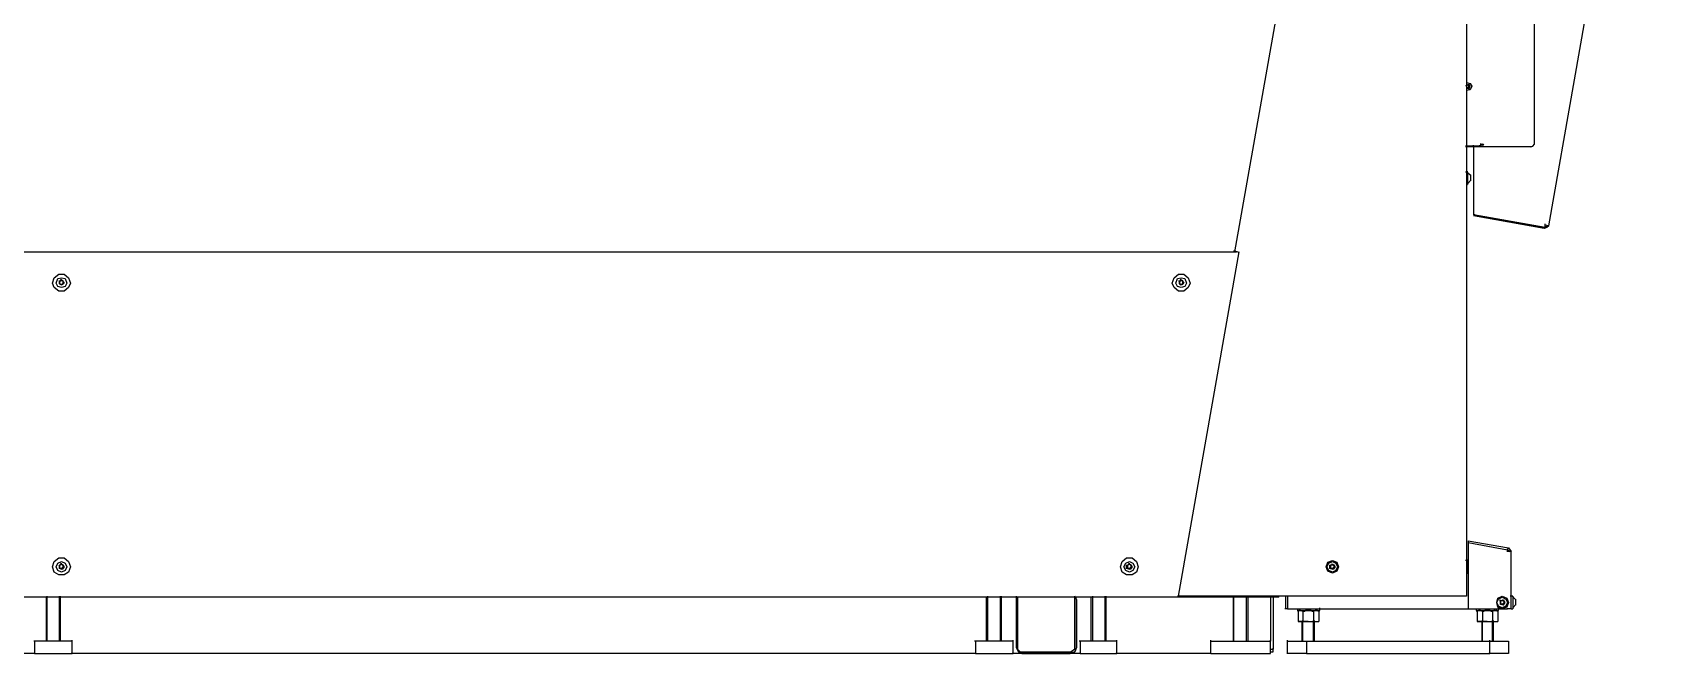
# Model space of a CAD drawing. Header units: inches. Extents: x 144 to 9879, y -166 to 6992.
# Drawn here: x 2398 to 4566, y 4601 to 5432 of the extents above; entities that cross this region are included whole.
import ezdxf

# ---------------------------------------------------------------- set-up
doc = ezdxf.new("R2010")
doc.units = ezdxf.units.IN
doc.header["$MEASUREMENT"] = 0

msp = doc.modelspace()

# ---------------------------------------------------------------- linework, layer by layer
at = {"color": 7}
for points in [[(4428.3, 5173.4), (4566.1, 5955.5)], [(4007.9, 5138.6), (4088.2, 5592.6)], [(4318.1, 5551.9), (4318.1, 4677.5)], [(4409.2, 5282.4), (4409.2, 5519.5)], [(4320.5, 5361.4), (4316.9, 5360.2)], [(4320.5, 5361.4), (4316.9, 5360.2)], [(4318.1, 5365), (4322.9, 5363.8), (4325.3, 5360.2)], [(4322.9, 5360.2), (4321.7, 5362.6), (4318.1, 5361.4)], [(4318.1, 5360.2), (4318.1, 5361.4)], [(4325.3, 5360.2), (4322.9, 5355.4), (4318.1, 5354.2)], [(4318.1, 5357.8), (4321.7, 5356.6), (4322.9, 5360.2)], [(4318.1, 5359), (4320.5, 5357.8)], [(4318.1, 5359), (4320.5, 5357.8)], [(4321.7, 5360.2), (4319.3, 5362.6)], [(4321.7, 5360.2), (4319.3, 5362.6)], [(4320.5, 5361.4), (4320.5, 5362.6)], [(4320.5, 5357.8), (4321.7, 5360.2)], [(4320.5, 5357.8), (4321.7, 5360.2)], [(4320.5, 5357.8), (4320.5, 5359)], [(4321.7, 5360.2), (4321.7, 5361.4)], [(4321.7, 5359), (4321.7, 5361.4)], [(4321.7, 5359), (4321.7, 5361.4)], [(4321.7, 5359), (4321.7, 5360.2)], [(4336.1, 5280), (4316.9, 5280)], [(4336.1, 5278.8), (4316.9, 5278.8)], [(4318.1, 5280), (4337.3, 5280)], [(4327.7, 5280), (4327.7, 5281.2)], [(4327.7, 5278.8), (4327.7, 5187.8)], [(4337.3, 5280), (4334.9, 5280)], [(4337.3, 5278.8), (4334.9, 5278.8)], [(4339.7, 5282.4), (4336.1, 5280)], [(4336.1, 5278.8), (4336.1, 5281.2)], [(4404.4, 5278.8), (4336.1, 5278.8)], [(4337.3, 5280), (4337.3, 5283.6)], [(4337.3, 5282.4), (4340.9, 5282.4)], [(4340.9, 5282.4), (4339.7, 5280), (4337.3, 5278.8)], [(4337.3, 5280), (4337.3, 5281.2)], [(4337.3, 5280), (4337.3, 5278.8)], [(4405.6, 5278.8), (4403.2, 5278.8)], [(4404.4, 5278.8), (4406.8, 5280), (4409.2, 5282.4)], [(4405.6, 5278.8), (4405.6, 5280)], [(4409.2, 5282.4), (4409.2, 5283.6)], [(4319.3, 5245.2), (4316.9, 5245.2)], [(4319.3, 5245.2), (4316.9, 5245.2)], [(4324.1, 5240.5), (4318.1, 5245.2)], [(4324.1, 5240.5), (4318.1, 5245.2)], [(4318.1, 5228.5), (4319.3, 5228.5)], [(4319.3, 5245.2), (4319.3, 5246.4)], [(4319.3, 5245.2), (4319.3, 5228.5)], [(4319.3, 5229.7), (4324.1, 5234.5)], [(4324.1, 5233.3), (4324.1, 5241.7)], [(4324.1, 5240.5), (4324.1, 5241.7)], [(4423.5, 5171), (4327.7, 5187.8)], [(4327.7, 5187.8), (4423.5, 5171)], [(4422.3, 5169.8), (4327.7, 5186.6)], [(4328.9, 5186.6), (4328.9, 5189)], [(4428.3, 5173.4), (4425.9, 5171), (4422.3, 5169.8)], [(4427.1, 5173.4), (4422.3, 5171)], [(4422.3, 5169.8), (4423.5, 5172.2)], [(4423.5, 5171), (4423.5, 5175.8)], [(4423.5, 5174.6), (4428.3, 5173.4)], [(4013.9, 5137.4), (4006.7, 5139.8)], [(2356.2, 5138.6), (4010.3, 5138.6)], [(3932.4, 4677.5), (4013.9, 5138.6)], [(2448.4, 5096.7), (2446, 5090.7), (2440, 5085.9), (2432.8, 5085.9), (2426.9, 5090.7), (2424.5, 5096.7), (2426.9, 5103.9), (2432.8, 5108.7), (2440, 5108.7), (2446, 5103.9), (2448.4, 5096.7)], [(2443.6, 5096.7), (2441.2, 5091.9), (2436.4, 5090.7), (2431.6, 5091.9), (2429.3, 5096.7), (2431.6, 5102.7), (2436.4, 5103.9), (2441.2, 5102.7), (2443.6, 5096.7)], [(2436.4, 5100.3), (2432.8, 5099.1)], [(2436.4, 5100.3), (2432.8, 5099.1)], [(2434, 5099.1), (2434, 5100.3)], [(2440, 5096.7), (2437.6, 5094.3), (2434, 5095.5), (2434, 5099.1), (2437.6, 5100.3), (2440, 5096.7)], [(2434, 5099.1), (2434, 5095.5)], [(2434, 5099.1), (2434, 5095.5)], [(2434, 5095.5), (2434, 5096.7)], [(2438.8, 5099.1), (2435.2, 5101.5)], [(2438.8, 5099.1), (2435.2, 5101.5)], [(2436.4, 5100.3), (2436.4, 5101.5)], [(2436.4, 5094.3), (2438.8, 5096.7)], [(2436.4, 5094.3), (2438.8, 5096.7)], [(2438.8, 5099.1), (2438.8, 5100.3)], [(2438.8, 5095.5), (2438.8, 5100.3)], [(2438.8, 5095.5), (2438.8, 5100.3)], [(2438.8, 5095.5), (2438.8, 5096.7)], [(3948, 5096.7), (3945.6, 5090.7), (3939.6, 5085.9), (3932.4, 5085.9), (3926.5, 5090.7), (3924.1, 5096.7), (3926.5, 5103.9), (3932.4, 5108.7), (3939.6, 5108.7), (3945.6, 5103.9), (3948, 5096.7)], [(3943.2, 5096.7), (3940.8, 5091.9), (3936, 5090.7), (3931.2, 5091.9), (3928.9, 5096.7), (3931.2, 5102.7), (3936, 5103.9), (3940.8, 5102.7), (3943.2, 5096.7)], [(3936, 5100.3), (3932.4, 5099.1)], [(3936, 5100.3), (3932.4, 5099.1)], [(3933.6, 5099.1), (3933.6, 5100.3)], [(3939.6, 5096.7), (3937.2, 5094.3), (3933.6, 5095.5), (3933.6, 5099.1), (3937.2, 5100.3), (3939.6, 5096.7)], [(3933.6, 5099.1), (3933.6, 5095.5)], [(3933.6, 5099.1), (3933.6, 5095.5)], [(3933.6, 5095.5), (3933.6, 5096.7)], [(3938.4, 5099.1), (3934.8, 5101.5)], [(3938.4, 5099.1), (3934.8, 5101.5)], [(3936, 5100.3), (3936, 5101.5)], [(3936, 5094.3), (3938.4, 5096.7)], [(3936, 5094.3), (3938.4, 5096.7)], [(3938.4, 5099.1), (3938.4, 5100.3)], [(3938.4, 5095.5), (3938.4, 5100.3)], [(3938.4, 5095.5), (3938.4, 5100.3)], [(3938.4, 5095.5), (3938.4, 5096.7)], [(2434, 5095.5), (2436.4, 5094.3)], [(2434, 5095.5), (2436.4, 5094.3)], [(2436.4, 5094.3), (2436.4, 5095.5)], [(3933.6, 5095.5), (3936, 5094.3)], [(3933.6, 5095.5), (3936, 5094.3)], [(3936, 5094.3), (3936, 5095.5)], [(4320.5, 4751.8), (4320.5, 4749.4)], [(4320.5, 4751.8), (4374.4, 4742.2)], [(4320.5, 4749.4), (4373.2, 4739.8)], [(4320.5, 4749.4), (4320.5, 4660.7)], [(4320.5, 4749.4), (4373.2, 4739.8)], [(2448.4, 4717), (2446, 4709.8), (2440, 4706.3), (2432.8, 4706.3), (2426.9, 4709.8), (2424.5, 4717), (2426.9, 4724.2), (2432.8, 4729), (2440, 4729), (2446, 4724.2), (2448.4, 4717)], [(3878.5, 4717), (3876.2, 4709.8), (3870.2, 4706.3), (3863, 4706.3), (3857, 4709.8), (3854.6, 4717), (3857, 4724.2), (3863, 4729), (3870.2, 4729), (3876.2, 4724.2), (3878.5, 4717)], [(4374.4, 4742.2), (4372, 4739.8)], [(4378, 4737.4), (4372, 4737.4)], [(4373.2, 4739.8), (4373.2, 4737.4)], [(4373.2, 4739.8), (4376.8, 4737.4)], [(4374.4, 4742.2), (4378, 4737.4)], [(4378, 4660.7), (4378, 4738.6)], [(2443.6, 4717), (2441.2, 4712.2), (2436.4, 4709.8), (2431.6, 4712.2), (2429.3, 4717), (2431.6, 4721.8), (2436.4, 4724.2), (2441.2, 4721.8), (2443.6, 4717)], [(2436.4, 4720.6), (2432.8, 4718.2)], [(2436.4, 4720.6), (2432.8, 4718.2)], [(2440, 4717), (2437.6, 4713.4), (2434, 4714.6), (2434, 4719.4), (2437.6, 4720.6), (2440, 4717)], [(2434, 4718.2), (2434, 4719.4)], [(2434, 4718.2), (2434, 4715.8)], [(2434, 4718.2), (2434, 4715.8)], [(2434, 4715.8), (2434, 4717)], [(2434, 4715.8), (2436.4, 4714.6)], [(2434, 4715.8), (2436.4, 4714.6)], [(2438.8, 4718.2), (2435.2, 4721.8)], [(2438.8, 4718.2), (2435.2, 4721.8)], [(2436.4, 4720.6), (2436.4, 4721.8)], [(2436.4, 4714.6), (2438.8, 4717)], [(2436.4, 4714.6), (2438.8, 4717)], [(2436.4, 4714.6), (2436.4, 4715.8)], [(2438.8, 4718.2), (2438.8, 4719.4)], [(2438.8, 4715.8), (2438.8, 4719.4)], [(2438.8, 4715.8), (2438.8, 4719.4)], [(2438.8, 4715.8), (2438.8, 4717)], [(3873.8, 4717), (3871.4, 4712.2), (3866.6, 4709.8), (3861.8, 4712.2), (3859.4, 4717), (3861.8, 4721.8), (3866.6, 4724.2), (3871.4, 4721.8), (3873.8, 4717)], [(3866.6, 4720.6), (3863, 4718.2)], [(3866.6, 4720.6), (3863, 4718.2)], [(3870.2, 4717), (3867.8, 4713.4), (3863, 4714.6), (3863, 4719.4), (3867.8, 4720.6), (3870.2, 4717)], [(3864.2, 4718.2), (3864.2, 4719.4)], [(3864.2, 4718.2), (3864.2, 4715.8)], [(3864.2, 4718.2), (3864.2, 4715.8)], [(3864.2, 4715.8), (3864.2, 4717)], [(3864.2, 4715.8), (3866.6, 4714.6)], [(3864.2, 4715.8), (3866.6, 4714.6)], [(3869, 4718.2), (3865.4, 4721.8)], [(3869, 4718.2), (3865.4, 4721.8)], [(3866.6, 4720.6), (3866.6, 4721.8)], [(3866.6, 4714.6), (3869, 4717)], [(3866.6, 4714.6), (3869, 4717)], [(3866.6, 4714.6), (3866.6, 4715.8)], [(3869, 4718.2), (3869, 4719.4)], [(3869, 4715.8), (3869, 4719.4)], [(3869, 4715.8), (3869, 4719.4)], [(3869, 4715.8), (3869, 4717)], [(4146.8, 4717), (4144.5, 4711), (4138.5, 4708.6), (4132.5, 4711), (4130.1, 4717), (4132.5, 4723), (4138.5, 4725.4), (4144.5, 4723), (4146.8, 4717)], [(4145.6, 4717), (4143.3, 4712.2), (4138.5, 4709.8), (4133.7, 4712.2), (4131.3, 4717), (4133.7, 4721.8), (4138.5, 4724.2), (4143.3, 4721.8), (4145.6, 4717)], [(4142.1, 4717), (4139.7, 4713.4), (4134.9, 4714.6), (4134.9, 4719.4), (4139.7, 4720.6), (4142.1, 4717)], [(4138.5, 4719.4), (4134.9, 4718.2)], [(4138.5, 4719.4), (4134.9, 4718.2)], [(4136.1, 4718.2), (4136.1, 4719.4)], [(4136.1, 4718.2), (4136.1, 4715.8)], [(4136.1, 4718.2), (4136.1, 4715.8)], [(4136.1, 4715.8), (4136.1, 4717)], [(4136.1, 4715.8), (4138.5, 4714.6)], [(4136.1, 4715.8), (4138.5, 4714.6)], [(4140.9, 4718.2), (4137.3, 4720.6)], [(4140.9, 4718.2), (4137.3, 4720.6)], [(4138.5, 4719.4), (4138.5, 4720.6)], [(4138.5, 4714.6), (4140.9, 4717)], [(4138.5, 4714.6), (4140.9, 4717)], [(4138.5, 4714.6), (4138.5, 4715.8)], [(4140.9, 4718.2), (4140.9, 4719.4)], [(4140.9, 4715.8), (4140.9, 4719.4)], [(4140.9, 4715.8), (4140.9, 4719.4)], [(4140.9, 4715.8), (4140.9, 4717)], [(4319.3, 4725.4), (4316.9, 4725.4)], [(4319.3, 4725.4), (4316.9, 4725.4)], [(4320.5, 4724.2), (4318.1, 4724.2)], [(4320.5, 4724.2), (4318.1, 4724.2)], [(4318.1, 4708.6), (4319.3, 4708.6)], [(4319.3, 4725.4), (4319.3, 4726.6)], [(4319.3, 4725.4), (4319.3, 4708.6)], [(4319.3, 4709.8), (4320.5, 4709.8)], [(4066.6, 4676.3), (2355, 4676.3)], [(2416.1, 4676.3), (2416.1, 4617.6)], [(2417.3, 4617.6), (2417.3, 4677.5)], [(2434, 4617.6), (2434, 4677.5)], [(2435.2, 4617.6), (2435.2, 4677.5)], [(3674.9, 4676.3), (3674.9, 4617.6)], [(3677.3, 4617.6), (3677.3, 4677.5)], [(3694.1, 4617.6), (3694.1, 4677.5)], [(3695.3, 4617.6), (3695.3, 4677.5)], [(3715.7, 4672.7), (3715.7, 4677.5)], [(3715.7, 4676.3), (3715.7, 4672.7)], [(3715.7, 4609.2), (3715.7, 4673.9)], [(3715.7, 4672.7), (3715.7, 4609.2)], [(3716.8, 4676.3), (3716.8, 4606.8)], [(3795.9, 4672.7), (3793.5, 4677.5)], [(3793.5, 4606.8), (3793.5, 4677.5)], [(3794.7, 4676.3), (3795.9, 4672.7)], [(3795.9, 4609.2), (3795.9, 4673.9)], [(3795.9, 4672.7), (3795.9, 4609.2)], [(3815.1, 4676.3), (3815.1, 4617.6)], [(3817.5, 4617.6), (3817.5, 4677.5)], [(3834.2, 4617.6), (3834.2, 4677.5)], [(3835.4, 4617.6), (3835.4, 4677.5)], [(4313.3, 4677.5), (3931.2, 4677.5)], [(4005.5, 4676.3), (4005.5, 4617.6)], [(4006.7, 4617.6), (4006.7, 4677.5)], [(4023.5, 4617.6), (4023.5, 4677.5)], [(4025.9, 4617.6), (4025.9, 4677.5)], [(4055.8, 4676.3), (4055.8, 4672.7)], [(4055.8, 4672.7), (4055.8, 4617.6)], [(4059.4, 4676.3), (4059.4, 4606.8)], [(4066.6, 4676.3), (4066.6, 4678.7)], [(4076.2, 4660.7), (4076.2, 4678.7)], [(4078.6, 4677.5), (4078.6, 4660.7)], [(4318.1, 4677.5), (4312.1, 4677.5)], [(4374.4, 4669.1), (4372, 4663.1), (4366, 4660.7), (4360, 4663.1), (4358.9, 4669.1), (4360, 4675.1), (4366, 4677.5), (4372, 4675.1), (4374.4, 4669.1)], [(4373.2, 4669.1), (4370.8, 4664.3), (4366, 4661.9), (4361.2, 4664.3), (4358.9, 4669.1), (4361.2, 4673.9), (4366, 4676.3), (4370.8, 4673.9), (4373.2, 4669.1)], [(4367.2, 4671.5), (4362.4, 4671.5)], [(4367.2, 4671.5), (4362.4, 4671.5)], [(4363.6, 4671.5), (4363.6, 4672.7)], [(4369.6, 4669.1), (4367.2, 4665.5), (4363.6, 4666.7), (4363.6, 4671.5), (4367.2, 4672.7), (4369.6, 4669.1)], [(4363.6, 4671.5), (4363.6, 4667.9)], [(4363.6, 4671.5), (4363.6, 4667.9)], [(4363.6, 4667.9), (4363.6, 4669.1)], [(4363.6, 4667.9), (4366, 4666.7)], [(4363.6, 4667.9), (4366, 4666.7)], [(4368.4, 4670.3), (4366, 4672.7)], [(4368.4, 4670.3), (4366, 4672.7)], [(4366, 4666.7), (4368.4, 4669.1)], [(4366, 4666.7), (4368.4, 4669.1)], [(4366, 4666.7), (4366, 4667.9)], [(4367.2, 4671.5), (4367.2, 4672.7)], [(4368.4, 4670.3), (4368.4, 4671.5)], [(4368.4, 4667.9), (4368.4, 4671.5)], [(4368.4, 4667.9), (4368.4, 4671.5)], [(4368.4, 4667.9), (4368.4, 4669.1)], [(4380.4, 4677.5), (4376.8, 4677.5)], [(4384, 4672.7), (4379.2, 4677.5)], [(4380.4, 4677.5), (4380.4, 4660.7)], [(4380.4, 4661.9), (4384, 4666.7)], [(4384, 4665.5), (4384, 4673.9)], [(4078.6, 4660.7), (4075, 4660.7)], [(4078.6, 4660.7), (4320.5, 4660.7)], [(4091.7, 4660.7), (4091.7, 4658.3)], [(4091.7, 4658.3), (4121.7, 4658.3)], [(4095.3, 4658.3), (4091.7, 4657.1)], [(4094.1, 4658.3), (4091.7, 4657.1)], [(4092.9, 4657.1), (4092.9, 4644)], [(4095.3, 4644), (4092.9, 4644)], [(4092.9, 4644), (4095.3, 4644)], [(4092.9, 4644), (4094.1, 4644)], [(4098.9, 4657.1), (4094.1, 4659.5)], [(4106.1, 4644), (4094.1, 4644)], [(4095.3, 4644), (4098.9, 4644)], [(4097.7, 4644), (4097.7, 4617.6)], [(4106.1, 4658.3), (4102.5, 4658.3), (4101.3, 4657.1), (4098.9, 4657.1)], [(4098.9, 4657.1), (4098.9, 4644)], [(4098.9, 4617.6), (4098.9, 4645.2)], [(4098.9, 4644), (4106.1, 4644)], [(4113.3, 4657.1), (4112.1, 4657.1), (4109.7, 4658.3), (4106.1, 4658.3)], [(4106.1, 4644), (4113.3, 4644)], [(4106.1, 4644), (4116.9, 4644)], [(4116.9, 4658.3), (4112.1, 4657.1)], [(4113.3, 4657.1), (4113.3, 4644)], [(4113.3, 4617.6), (4113.3, 4645.2)], [(4113.3, 4644), (4116.9, 4644)], [(4114.5, 4617.6), (4114.5, 4645.2)], [(4120.5, 4657.1), (4115.7, 4659.5)], [(4120.5, 4657.1), (4116.9, 4659.5)], [(4116.9, 4644), (4118.1, 4644)], [(4116.9, 4644), (4120.5, 4644)], [(4118.1, 4644), (4120.5, 4644)], [(4120.5, 4657.1), (4120.5, 4644)], [(4121.7, 4658.3), (4121.7, 4661.9)], [(4320.5, 4660.7), (4373.2, 4660.7)], [(4331.3, 4660.7), (4331.3, 4658.3)], [(4331.3, 4658.3), (4361.2, 4658.3)], [(4336.1, 4658.3), (4331.3, 4657.1)], [(4333.7, 4658.3), (4331.3, 4657.1)], [(4332.5, 4657.1), (4332.5, 4644)], [(4336.1, 4644), (4332.5, 4644)], [(4332.5, 4644), (4336.1, 4644)], [(4332.5, 4644), (4333.7, 4644)], [(4339.7, 4657.1), (4334.9, 4659.5)], [(4345.7, 4644), (4334.9, 4644)], [(4336.1, 4644), (4339.7, 4644)], [(4338.5, 4644), (4338.5, 4617.6)], [(4345.7, 4658.3), (4343.3, 4658.3), (4340.9, 4657.1), (4339.7, 4657.1)], [(4339.7, 4657.1), (4339.7, 4644)], [(4339.7, 4617.6), (4339.7, 4645.2)], [(4339.7, 4644), (4345.7, 4644)], [(4352.9, 4657.1), (4351.7, 4657.1), (4349.3, 4658.3), (4345.7, 4658.3)], [(4345.7, 4644), (4352.9, 4644)], [(4345.7, 4644), (4356.5, 4644)], [(4356.5, 4658.3), (4351.7, 4657.1)], [(4352.9, 4657.1), (4352.9, 4644)], [(4352.9, 4617.6), (4352.9, 4645.2)], [(4352.9, 4644), (4356.5, 4644)], [(4354.1, 4617.6), (4354.1, 4645.2)], [(4360, 4657.1), (4355.3, 4659.5)], [(4356.5, 4644), (4358.9, 4644)], [(4356.5, 4644), (4360, 4644)], [(4360, 4657.1), (4357.7, 4659.5)], [(4358.9, 4644), (4360, 4644)], [(4360, 4657.1), (4360, 4644)], [(4361.2, 4658.3), (4361.2, 4661.9)], [(4378, 4660.7), (4372, 4660.7)], [(4378, 4660.7), (4380.4, 4660.7)], [(2400.5, 4600.9), (2386.1, 4600.9)], [(2450.8, 4617.6), (2399.3, 4617.6)], [(2400.5, 4617.6), (2400.5, 4600.9)], [(2400.5, 4600.9), (2450.8, 4600.9)], [(3660.6, 4600.9), (2449.6, 4600.9)], [(2450.8, 4600.9), (2450.8, 4618.8)], [(3710.9, 4617.6), (3659.4, 4617.6)], [(3660.6, 4617.6), (3660.6, 4600.9)], [(3660.6, 4600.9), (3710.9, 4600.9)], [(3722.8, 4600.9), (3709.7, 4600.9)], [(3710.9, 4600.9), (3710.9, 4618.8)], [(3715.7, 4609.2), (3718, 4603.2), (3722.8, 4600.9)], [(3722.8, 4600.9), (3718, 4603.2), (3715.7, 4609.2)], [(3720.4, 4603.2), (3715.7, 4608)], [(3720.4, 4603.2), (3789.9, 4603.2)], [(3787.5, 4600.9), (3721.6, 4600.9)], [(3722.8, 4600.9), (3787.5, 4600.9)], [(3800.7, 4600.9), (3786.3, 4600.9)], [(3787.5, 4600.9), (3793.5, 4603.2), (3795.9, 4609.2)], [(3795.9, 4609.2), (3793.5, 4603.2), (3787.5, 4600.9)], [(3793.5, 4606.8), (3788.7, 4603.2)], [(3849.8, 4617.6), (3799.5, 4617.6)], [(3800.7, 4617.6), (3800.7, 4600.9)], [(3800.7, 4600.9), (3849.8, 4600.9)], [(3975.6, 4600.9), (3848.6, 4600.9)], [(3849.8, 4600.9), (3849.8, 4618.8)], [(3975.6, 4600.9), (3975.6, 4618.8)], [(3975.6, 4617.6), (4055.8, 4617.6)], [(3975.6, 4600.9), (4055.8, 4600.9)], [(4055.8, 4600.9), (4055.8, 4618.8)], [(4055.8, 4606.8), (4059.4, 4606.8)], [(4055.8, 4603.2), (4059.4, 4603.2)], [(4059.4, 4603.2), (4059.4, 4608)], [(4103.7, 4600.9), (4077.4, 4600.9)], [(4078.6, 4600.9), (4078.6, 4618.8)], [(4078.6, 4617.6), (4103.7, 4617.6)], [(4103.7, 4617.6), (4349.3, 4617.6)], [(4103.7, 4617.6), (4103.7, 4600.9)], [(4103.7, 4600.9), (4349.3, 4600.9)], [(4374.4, 4600.9), (4348.1, 4600.9)], [(4349.3, 4600.9), (4349.3, 4618.8)], [(4349.3, 4617.6), (4374.4, 4617.6)], [(4374.4, 4617.6), (4374.4, 4600.9)]]:
    msp.add_lwpolyline(points, dxfattribs=at)

doc.saveas('drawing.dxf')
